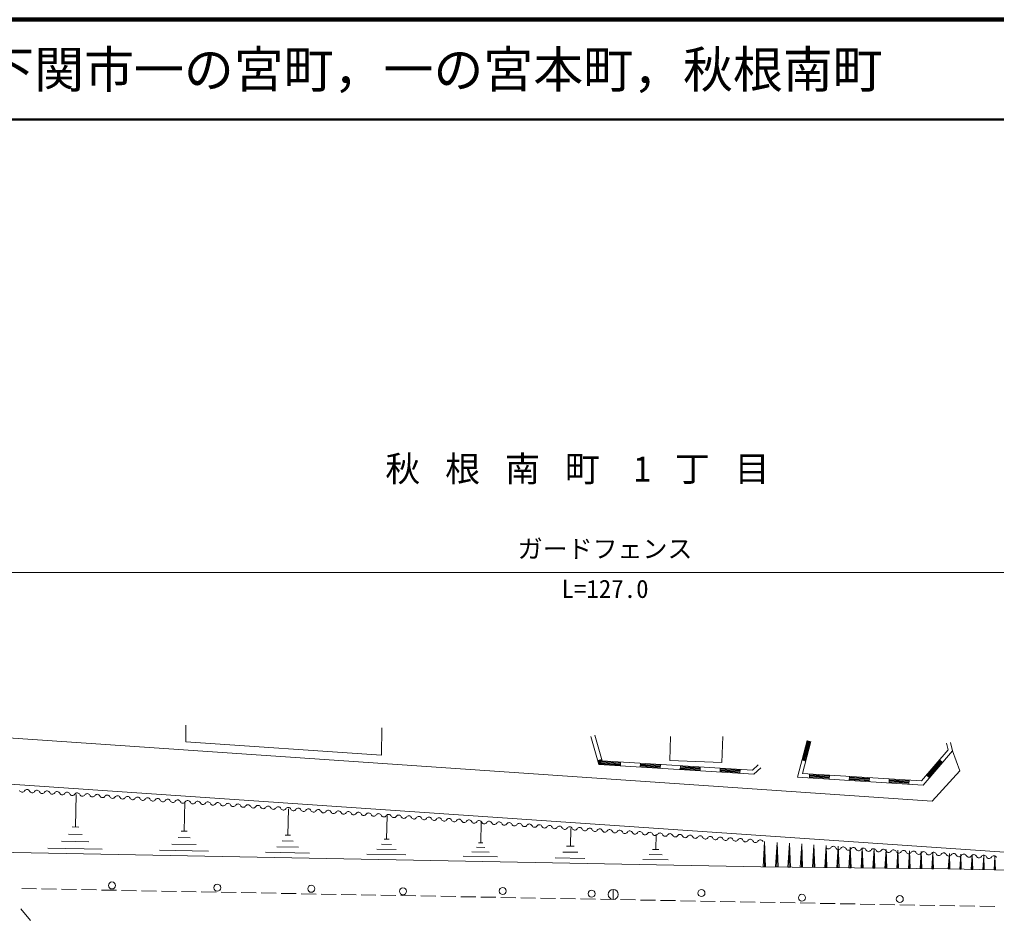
# Model space of a CAD drawing. Units: millimetres, scale not verified. Extents: x 40000 to 680000, y 20000 to 380000.
# Drawn here: x 391610 to 489478, y 289748 to 380000 of the extents above; entities that cross this region are included whole.
import ezdxf
from ezdxf.enums import TextEntityAlignment as Align

# ---------------------------------------------------------------- set-up
doc = ezdxf.new("R2010")
doc.units = ezdxf.units.MM
doc.header["$LTSCALE"] = 1000
doc.layers.add('M-BMK-HTXT', color=7, linetype='Continuous')
doc.layers.add('M-TTL-TXT', color=7, linetype='Continuous')
for name, color, linetype, lineweight in [('M-STR-HTXT', 7, 'Continuous', 13), ('M-STR-STR1', 1, 'Continuous', 13), ('M-TTL', 2, 'Continuous', 140), ('M-TTL-LINE', 7, 'Continuous', 50), ('M-WORK', 1, 'Continuous', 13)]:
    doc.layers.add(name, color=color, linetype=linetype, lineweight=lineweight)
doc.styles.add('ＭＳ ゴシック', font='')
doc.styles.get('ＭＳ ゴシック').set_extended_font_data('MS Gothic')

msp = doc.modelspace()

# ---------------------------------------------------------------- linework, layer by layer
at = {"layer": 'M-STR-HTXT'}
msp.add_line((387100, 324622), (513340, 324622), dxfattribs=at)
at = {"layer": 'M-STR-STR1'}
msp.add_line((392694, 289748), (391732, 290899), dxfattribs=at)
at = {"layer": 'M-TTL'}
msp.add_line((680000, 380000), (40000, 380000), dxfattribs=at)
at = {"layer": 'M-TTL-LINE'}
msp.add_line((40000, 370000), (680000, 370000), dxfattribs=at)
at = {"layer": 'M-WORK'}
for p, q in [((449964, 305738), (449232, 308300)), ((449657, 305356), (448848, 308190)), ((469534, 304109), (470509, 307772)), ((470046, 304478), (470896, 307669)), ((470067, 305802), (470582, 307735)), ((470145, 305782), (470659, 307714)), ((470222, 305761), (470737, 307694)), ((470299, 305741), (470814, 307673)), ((470891, 307653), (470505, 307756)), ((484476, 307495), (484631, 306838)), ((484865, 307587), (485067, 306732)), ((484631, 306838), (481967, 303729)), ((485067, 306732), (482141, 303318)), ((449543, 305756), (449928, 305866)), ((449620, 305778), (449719, 305432)), ((465173, 304399), (449657, 305356)), ((449780, 305509), (449697, 305800)), ((451807, 305303), (449719, 305432)), ((449774, 305822), (449842, 305585)), ((449780, 305509), (451812, 305383)), ((451817, 305463), (449842, 305585)), ((449903, 305661), (449851, 305844)), ((449903, 305661), (451822, 305543)), ((465031, 304808), (449964, 305738)), ((451802, 305224), (451827, 305623)), ((453823, 305500), (453799, 305100)), ((455815, 305297), (453818, 305420)), ((455795, 304977), (455819, 305377)), ((469990, 305823), (470377, 305720)), ((483830, 305780), (482529, 304262)), ((483891, 305728), (482589, 304210)), ((483951, 305676), (482650, 304157)), ((484012, 305624), (482711, 304105)), ((484073, 305572), (483769, 305832)), ((455800, 305057), (453804, 305180)), ((455805, 305137), (453808, 305260)), ((455810, 305217), (453813, 305340)), ((457816, 305253), (457791, 304854)), ((459792, 304811), (457796, 304934)), ((459797, 304891), (457801, 305014)), ((459802, 304971), (457806, 305094)), ((459807, 305050), (457811, 305174)), ((459787, 304731), (459812, 305130)), ((461808, 305007), (461783, 304608)), ((463785, 304565), (461788, 304688)), ((463790, 304644), (461793, 304768)), ((463794, 304724), (461798, 304847)), ((463799, 304804), (461803, 304927)), ((463780, 304485), (463804, 304884)), ((465605, 305323), (465031, 304808)), ((465872, 305025), (465173, 304399)), ((481967, 303729), (470046, 304478)), ((470759, 304433), (470734, 304034)), ((482141, 303318), (469534, 304109)), ((472735, 303988), (470739, 304113)), ((472740, 304068), (470744, 304193)), ((472745, 304148), (470749, 304273)), ((472750, 304228), (470754, 304353)), ((472730, 303908), (472755, 304308)), ((474751, 304182), (474726, 303783)), ((476727, 303738), (474731, 303863)), ((476732, 303817), (474736, 303943)), ((476737, 303897), (474741, 304023)), ((476742, 303977), (474746, 304102)), ((476722, 303658), (476747, 304057)), ((478743, 303932), (478718, 303532)), ((480719, 303487), (478723, 303612)), ((480724, 303567), (478728, 303692)), ((480729, 303647), (478733, 303772)), ((480734, 303726), (478738, 303852)), ((480714, 303407), (480739, 303806)), ((482468, 304314), (482772, 304053)), ((397212, 299115), (397274, 302382)), ((408110, 298691), (408166, 301633)), ((418493, 298288), (418543, 300920)), ((428385, 297903), (428430, 300241)), ((437810, 297536), (437849, 299594)), ((397552, 299109), (396872, 299122)), ((408417, 298686), (407804, 298697)), ((446789, 297187), (446823, 298977)), ((398545, 297637), (395823, 297689)), ((397879, 298376), (396518, 298402)), ((408711, 298026), (407485, 298049)), ((419031, 297692), (417934, 297713)), ((418767, 298282), (418219, 298293)), ((428629, 297898), (428142, 297908)), ((438024, 297532), (437596, 297541)), ((455344, 296855), (455373, 298390)), ((466099, 295128), (466254, 297647)), ((466225, 295126), (466254, 297647)), ((466351, 295125), (466254, 297647)), ((467348, 295113), (467499, 297568)), ((467471, 295112), (467499, 297568)), ((467594, 295111), (467499, 297568)), ((399893, 296886), (394448, 296989)), ((410525, 296683), (405621, 296777)), ((409311, 297360), (406859, 297407)), ((420654, 296491), (416266, 296574)), ((419568, 297097), (417374, 297138)), ((429340, 296845), (427391, 296882)), ((428863, 297374), (427888, 297393)), ((438650, 296606), (436935, 296638)), ((438230, 297071), (437373, 297087)), ((447524, 296576), (446032, 296605)), ((447162, 297180), (446416, 297194)), ((455664, 296849), (455024, 296861)), ((468590, 295099), (468737, 297489)), ((468710, 295098), (468737, 297489)), ((468829, 295097), (468737, 297489)), ((469826, 295085), (469969, 297410)), ((469942, 295084), (469969, 297410)), ((470059, 295083), (469969, 297410)), ((471055, 295071), (471194, 297331)), ((471168, 295070), (471194, 297331)), ((471281, 295069), (471194, 297331)), ((472278, 295057), (472413, 297253)), ((472388, 295056), (472413, 297253)), ((472498, 295055), (472413, 297253)), ((473495, 295043), (473626, 297176)), ((473601, 295042), (473626, 297176)), ((473708, 295041), (473626, 297176)), ((474705, 295030), (474832, 297099)), ((474808, 295028), (474832, 297099)), ((474912, 295027), (474832, 297099)), ((475909, 295016), (476032, 297022)), ((476009, 295015), (476032, 297022)), ((476109, 295014), (476032, 297022)), ((477106, 295002), (477226, 296946)), ((477203, 295001), (477226, 296946)), ((477301, 295000), (477226, 296946)), ((478298, 294989), (478413, 296870)), ((478392, 294988), (478413, 296870)), ((478486, 294986), (478413, 296870)), ((479483, 294975), (479594, 296794)), ((479574, 294974), (479594, 296794)), ((479665, 294973), (479594, 296794)), ((480661, 294962), (480769, 296719)), ((480749, 294961), (480769, 296719)), ((480837, 294960), (480769, 296719)), ((481834, 294948), (481938, 296644)), ((481919, 294947), (481938, 296644)), ((482004, 294946), (481938, 296644)), ((483001, 294935), (483101, 296570)), ((483083, 294934), (483101, 296570)), ((483164, 294933), (483101, 296570)), ((430304, 296307), (426407, 296381)), ((439499, 296132), (436069, 296197)), ((448258, 295965), (445275, 296022)), ((456604, 295807), (454045, 295855)), ((455974, 296331), (454695, 296355)), ((484656, 294916), (484766, 296464)), ((484734, 294915), (484766, 296464)), ((484811, 294913), (484766, 296464)), ((485808, 294892), (485915, 296390)), ((485883, 294890), (485915, 296390)), ((485958, 294889), (485915, 296390)), ((486956, 294867), (487059, 296317)), ((487028, 294866), (487059, 296317)), ((487101, 294864), (487059, 296317)), ((488098, 294843), (488198, 296244)), ((488168, 294842), (488198, 296244)), ((488238, 294840), (488198, 296244)), ((489236, 294819), (489332, 296172)), ((489304, 294818), (489332, 296172)), ((489371, 294816), (489332, 296172)), ((466351, 295125), (466099, 295128)), ((467594, 295111), (467348, 295113)), ((468829, 295097), (468590, 295099)), ((470059, 295083), (469826, 295085)), ((471281, 295069), (471055, 295071)), ((472498, 295055), (472278, 295057)), ((473708, 295041), (473495, 295043)), ((474912, 295027), (474705, 295030)), ((476109, 295014), (475909, 295016)), ((477301, 295000), (477106, 295002)), ((478486, 294986), (478298, 294989)), ((479665, 294973), (479483, 294975)), ((480837, 294960), (480661, 294962)), ((482004, 294946), (481834, 294948)), ((483164, 294933), (483001, 294935)), ((484811, 294913), (484656, 294916)), ((485958, 294889), (485808, 294892)), ((487101, 294864), (486956, 294867)), ((488238, 294840), (488098, 294843)), ((489371, 294816), (489236, 294819)), ((391824, 292945), (393324, 292917)), ((393824, 292907), (395324, 292880)), ((395824, 292870), (397323, 292843)), ((397823, 292833), (399323, 292806)), ((399823, 292796), (401323, 292769)), ((401823, 292759), (403322, 292732)), ((403822, 292722), (405322, 292695)), ((405822, 292685), (407322, 292658)), ((407821, 292648), (409321, 292620)), ((451087, 292855), (451087, 291855)), ((409821, 292611), (411321, 292583)), ((411821, 292574), (413321, 292546)), ((413820, 292537), (415320, 292509)), ((415820, 292500), (417320, 292472)), ((417820, 292463), (419320, 292435)), ((419819, 292426), (421319, 292398)), ((421819, 292389), (423319, 292361)), ((423819, 292352), (425318, 292324)), ((425818, 292315), (427318, 292287)), ((427818, 292278), (429318, 292250)), ((429818, 292241), (431317, 292213)), ((431817, 292204), (433317, 292176)), ((433817, 292167), (435317, 292139)), ((435817, 292130), (437316, 292102)), ((437816, 292093), (439316, 292065)), ((439816, 292056), (441316, 292028)), ((441816, 292019), (443315, 291991)), ((443815, 291982), (445315, 291954)), ((445815, 291945), (447315, 291917)), ((447815, 291908), (449314, 291880)), ((449814, 291871), (451314, 291843)), ((451814, 291834), (453314, 291806)), ((453814, 291797), (455313, 291769)), ((455813, 291760), (457313, 291732)), ((457813, 291723), (459313, 291695)), ((459813, 291685), (461312, 291658)), ((461812, 291648), (463312, 291621)), ((463812, 291611), (465312, 291584)), ((465812, 291574), (467311, 291547)), ((467811, 291537), (469311, 291510)), ((469811, 291500), (471311, 291473)), ((471811, 291463), (473310, 291436)), ((473810, 291426), (475310, 291398)), ((475810, 291389), (477310, 291361)), ((477809, 291352), (479309, 291324)), ((479809, 291315), (481309, 291287)), ((481809, 291278), (483309, 291250)), ((483808, 291241), (485308, 291213)), ((485808, 291204), (487308, 291176)), ((487808, 291167), (489308, 291139))]:
    msp.add_line(p, q, dxfattribs=at)
for points in [[(360104, 310275), (360358, 310013), (389994, 308087), (483036, 301698), (485823, 304729), (485067, 306732)], [(408283, 309328), (408255, 307644), (427870, 306305), (427912, 309038)], [(456809, 308189), (456754, 305778), (461981, 305557), (462054, 308170)], [(385588, 299261), (389171, 303494), (512764, 295065), (513340, 294308), (484655, 294916), (465877, 295130), (387518, 296621)]]:
    msp.add_lwpolyline(points, dxfattribs=at)
for centre, radius in [((400871, 293251), 350), ((411417, 293031), 350), ((420831, 292920), 350), ((430025, 292672), 350), ((440019, 292699), 350), ((448917, 292432), 350), ((451087, 292355), 500), ((459924, 292488), 350), ((469991, 292027), 350), ((479796, 291892), 350)]:
    msp.add_circle(centre, radius, dxfattribs=at)
for centre, radius, start, end in [((391871, 302890), 287, 204.5876, 327.55192), ((392356, 302582), 287, 24.5876, 147.55192), ((392878, 302821), 287, 204.5876, 327.55192), ((393362, 302513), 287, 24.5876, 147.55192), ((393884, 302752), 287, 204.5876, 327.55192), ((394369, 302444), 287, 24.5876, 147.55192), ((394891, 302683), 287, 204.5876, 327.55192), ((395375, 302375), 287, 24.5876, 147.55192), ((395897, 302614), 287, 204.5876, 327.55192), ((396382, 302306), 287, 24.5876, 147.55192), ((396904, 302545), 287, 204.5876, 327.55192), ((397388, 302236), 287, 24.5876, 147.55192), ((398395, 302167), 287, 24.5876, 147.55192), ((397910, 302475), 287, 204.5876, 327.55192), ((398917, 302406), 287, 204.5876, 327.55192), ((399401, 302098), 287, 24.5876, 147.55192), ((399923, 302337), 287, 204.5876, 327.55192), ((400408, 302029), 287, 24.5876, 147.55192), ((400930, 302268), 287, 204.5876, 327.55192), ((401414, 301960), 287, 24.5876, 147.55192), ((401936, 302199), 287, 204.5876, 327.55192), ((402421, 301891), 287, 24.5876, 147.55192), ((402943, 302130), 287, 204.5876, 327.55192), ((403427, 301822), 287, 24.5876, 147.55192), ((403949, 302060), 287, 204.5876, 327.55192), ((404434, 301752), 287, 24.5876, 147.55192), ((404956, 301991), 287, 204.5876, 327.55192), ((405440, 301683), 287, 24.5876, 147.55192), ((405962, 301922), 287, 204.5876, 327.55192), ((406447, 301614), 287, 24.5876, 147.55192), ((406969, 301853), 287, 204.5876, 327.55192), ((407453, 301545), 287, 24.5876, 147.55192), ((407975, 301784), 287, 204.5876, 327.55192), ((408460, 301476), 287, 24.5876, 147.55192), ((408982, 301715), 287, 204.5876, 327.55192), ((409466, 301407), 287, 24.5876, 147.55192), ((409988, 301646), 287, 204.5876, 327.55192), ((410473, 301338), 287, 24.5876, 147.55192), ((410995, 301576), 287, 204.5876, 327.55192), ((411479, 301268), 287, 24.5876, 147.55192), ((412486, 301199), 287, 24.5876, 147.55192), ((412001, 301507), 287, 204.5876, 327.55192), ((413008, 301438), 287, 204.5876, 327.55192), ((413492, 301130), 287, 24.5876, 147.55192), ((414014, 301369), 287, 204.5876, 327.55192), ((414499, 301061), 287, 24.5876, 147.55192), ((415021, 301300), 287, 204.5876, 327.55192), ((415505, 300992), 287, 24.5876, 147.55192), ((416027, 301231), 287, 204.5876, 327.55192), ((416512, 300923), 287, 24.5876, 147.55192), ((417034, 301162), 287, 204.5876, 327.55192), ((417518, 300853), 287, 24.5876, 147.55192), ((418040, 301092), 287, 204.5876, 327.55192), ((418525, 300784), 287, 24.5876, 147.55192), ((419047, 301023), 287, 204.5876, 327.55192), ((419531, 300715), 287, 24.5876, 147.55192), ((420053, 300954), 287, 204.5876, 327.55192), ((420538, 300646), 287, 24.5876, 147.55192), ((421060, 300885), 287, 204.5876, 327.55192), ((421544, 300577), 287, 24.5876, 147.55192), ((422066, 300816), 287, 204.5876, 327.55192), ((422551, 300508), 287, 24.5876, 147.55192), ((423073, 300747), 287, 204.5876, 327.55192), ((423557, 300439), 287, 24.5876, 147.55192), ((424079, 300677), 287, 204.5876, 327.55192), ((424564, 300369), 287, 24.5876, 147.55192), ((425086, 300608), 287, 204.5876, 327.55192), ((425570, 300300), 287, 24.5876, 147.55192), ((426577, 300231), 287, 24.5876, 147.55192), ((426092, 300539), 287, 204.5876, 327.55192), ((427099, 300470), 287, 204.5876, 327.55192), ((427583, 300162), 287, 24.5876, 147.55192), ((428105, 300401), 287, 204.5876, 327.55192), ((428590, 300093), 287, 24.5876, 147.55192), ((429112, 300332), 287, 204.5876, 327.55192), ((429596, 300024), 287, 24.5876, 147.55192), ((430118, 300263), 287, 204.5876, 327.55192), ((430603, 299955), 287, 24.5876, 147.55192), ((431125, 300193), 287, 204.5876, 327.55192), ((431609, 299885), 287, 24.5876, 147.55192), ((432131, 300124), 287, 204.5876, 327.55192), ((432616, 299816), 287, 24.5876, 147.55192), ((433138, 300055), 287, 204.5876, 327.55192), ((433622, 299747), 287, 24.5876, 147.55192), ((434144, 299986), 287, 204.5876, 327.55192), ((434629, 299678), 287, 24.5876, 147.55192), ((435151, 299917), 287, 204.5876, 327.55192), ((435635, 299609), 287, 24.5876, 147.55192), ((436157, 299848), 287, 204.5876, 327.55192), ((436642, 299540), 287, 24.5876, 147.55192), ((437164, 299779), 287, 204.5876, 327.55192), ((437648, 299470), 287, 24.5876, 147.55192), ((438170, 299709), 287, 204.5876, 327.55192), ((438655, 299401), 287, 24.5876, 147.55192), ((439177, 299640), 287, 204.5876, 327.55192), ((439661, 299332), 287, 24.5876, 147.55192), ((440668, 299263), 287, 24.5876, 147.55192), ((441674, 299194), 287, 24.5876, 147.55192), ((440183, 299571), 287, 204.5876, 327.55192), ((441190, 299502), 287, 204.5876, 327.55192), ((442196, 299433), 287, 204.5876, 327.55192), ((442681, 299125), 287, 24.5876, 147.55192), ((443203, 299364), 287, 204.5876, 327.55192), ((443687, 299056), 287, 24.5876, 147.55192), ((444209, 299294), 287, 204.5876, 327.55192), ((444694, 298986), 287, 24.5876, 147.55192), ((445216, 299225), 287, 204.5876, 327.55192), ((445700, 298917), 287, 24.5876, 147.55192), ((446222, 299156), 287, 204.5876, 327.55192), ((446707, 298848), 287, 24.5876, 147.55192), ((447229, 299087), 287, 204.5876, 327.55192), ((447713, 298779), 287, 24.5876, 147.55192), ((448235, 299018), 287, 204.5876, 327.55192), ((448720, 298710), 287, 24.5876, 147.55192), ((449242, 298949), 287, 204.5876, 327.55192), ((449726, 298641), 287, 24.5876, 147.55192), ((450248, 298880), 287, 204.5876, 327.55192), ((450733, 298572), 287, 24.5876, 147.55192), ((451255, 298810), 287, 204.5876, 327.55192), ((451739, 298502), 287, 24.5876, 147.55192), ((452261, 298741), 287, 204.5876, 327.55192), ((452746, 298433), 287, 24.5876, 147.55192), ((453268, 298672), 287, 204.5876, 327.55192), ((453752, 298364), 287, 24.5876, 147.55192), ((454759, 298295), 287, 24.5876, 147.55192), ((455765, 298226), 287, 24.5876, 147.55192), ((454274, 298603), 287, 204.5876, 327.55192), ((455281, 298534), 287, 204.5876, 327.55192), ((456287, 298465), 287, 204.5876, 327.55192), ((456772, 298157), 287, 24.5876, 147.55192), ((457294, 298396), 287, 204.5876, 327.55192), ((457778, 298088), 287, 24.5876, 147.55192), ((458300, 298326), 287, 204.5876, 327.55192), ((458785, 298018), 287, 24.5876, 147.55192), ((459307, 298257), 287, 204.5876, 327.55192), ((459791, 297949), 287, 24.5876, 147.55192), ((460313, 298188), 287, 204.5876, 327.55192), ((460797, 297880), 287, 24.5876, 147.55192), ((461320, 298119), 287, 204.5876, 327.55192), ((461804, 297811), 287, 24.5876, 147.55192), ((462326, 298050), 287, 204.5876, 327.55192), ((462810, 297742), 287, 24.5876, 147.55192), ((463333, 297981), 287, 204.5876, 327.55192), ((463817, 297673), 287, 24.5876, 147.55192), ((464339, 297911), 287, 204.5876, 327.55192), ((464823, 297603), 287, 24.5876, 147.55192), ((465346, 297842), 287, 204.5876, 327.55192), ((465830, 297534), 287, 24.5876, 147.55192), ((472645, 297195), 286, 205.03625, 328.16128), ((473131, 296893), 286, 25.03625, 148.16128), ((473650, 297135), 286, 205.03625, 328.16128), ((474137, 296833), 286, 25.03625, 148.16128), ((474656, 297076), 286, 205.03625, 328.16128), ((475142, 296774), 286, 25.03625, 148.16128), ((475661, 297016), 286, 205.03625, 328.16128), ((476148, 296714), 286, 25.03625, 148.16128), ((476667, 296956), 286, 205.03625, 328.16128), ((477153, 296654), 286, 25.03625, 148.16128), ((477672, 296896), 286, 205.03625, 328.16128), ((478159, 296594), 286, 25.03625, 148.16128), ((478678, 296837), 286, 205.03625, 328.16128), ((479164, 296534), 286, 25.03625, 148.16128), ((479683, 296777), 286, 205.03625, 328.16128), ((480170, 296475), 286, 25.03625, 148.16128), ((480689, 296717), 286, 205.03625, 328.16128), ((481175, 296415), 286, 25.03625, 148.16128), ((482181, 296355), 286, 25.03625, 148.16128), ((483186, 296295), 286, 25.03625, 148.16128), ((481694, 296657), 286, 205.03625, 328.16128), ((482700, 296598), 286, 205.03625, 328.16128), ((483705, 296538), 286, 205.03625, 328.16128), ((484192, 296236), 286, 25.03625, 148.16128), ((484711, 296478), 286, 205.03625, 328.16128), ((485197, 296176), 286, 25.03625, 148.16128), ((485716, 296418), 286, 205.03625, 328.16128), ((486203, 296116), 286, 25.03625, 148.16128), ((486722, 296359), 286, 205.03625, 328.16128), ((487208, 296056), 286, 25.03625, 148.16128), ((487727, 296299), 286, 205.03625, 328.16128), ((488214, 295997), 286, 25.03625, 148.16128), ((488733, 296239), 286, 205.03625, 328.16128), ((489219, 295937), 286, 25.03625, 148.16128)]:
    msp.add_arc(centre, radius, start, end, dxfattribs=at)

# ---------------------------------------------------------------- texts
at = {"layer": 'M-BMK-HTXT', "style": 'ＭＳ ゴシック'}
for s, p in [('秋', (430000, 335000)), ('根', (436000, 335000)), ('南', (442000, 335000)), ('町', (448000, 335000)), ('1', (454000, 335000)), ('丁', (459000, 335000)), ('目', (465000, 335000))]:
    msp.add_text(s, height=2566, dxfattribs=at).set_placement(p, align=Align.MIDDLE_CENTER)
at = {"layer": 'M-STR-HTXT', "style": 'ＭＳ ゴシック'}
msp.add_text('ガードフェンス', height=1833, dxfattribs=at).set_placement((450265, 326978), align=Align.MIDDLE_CENTER)
msp.add_text('L=127.0', height=1833, dxfattribs=at).set_placement((450267, 321502), align=Align.BOTTOM_CENTER)
at = {"layer": 'M-TTL-TXT', "style": 'ＭＳ ゴシック'}
msp.add_text('下関市一の宮町，一の宮本町，秋根南町', height=3666, dxfattribs=at).set_placement((388072, 375000), align=Align.MIDDLE_LEFT)

doc.saveas('drawing.dxf')
